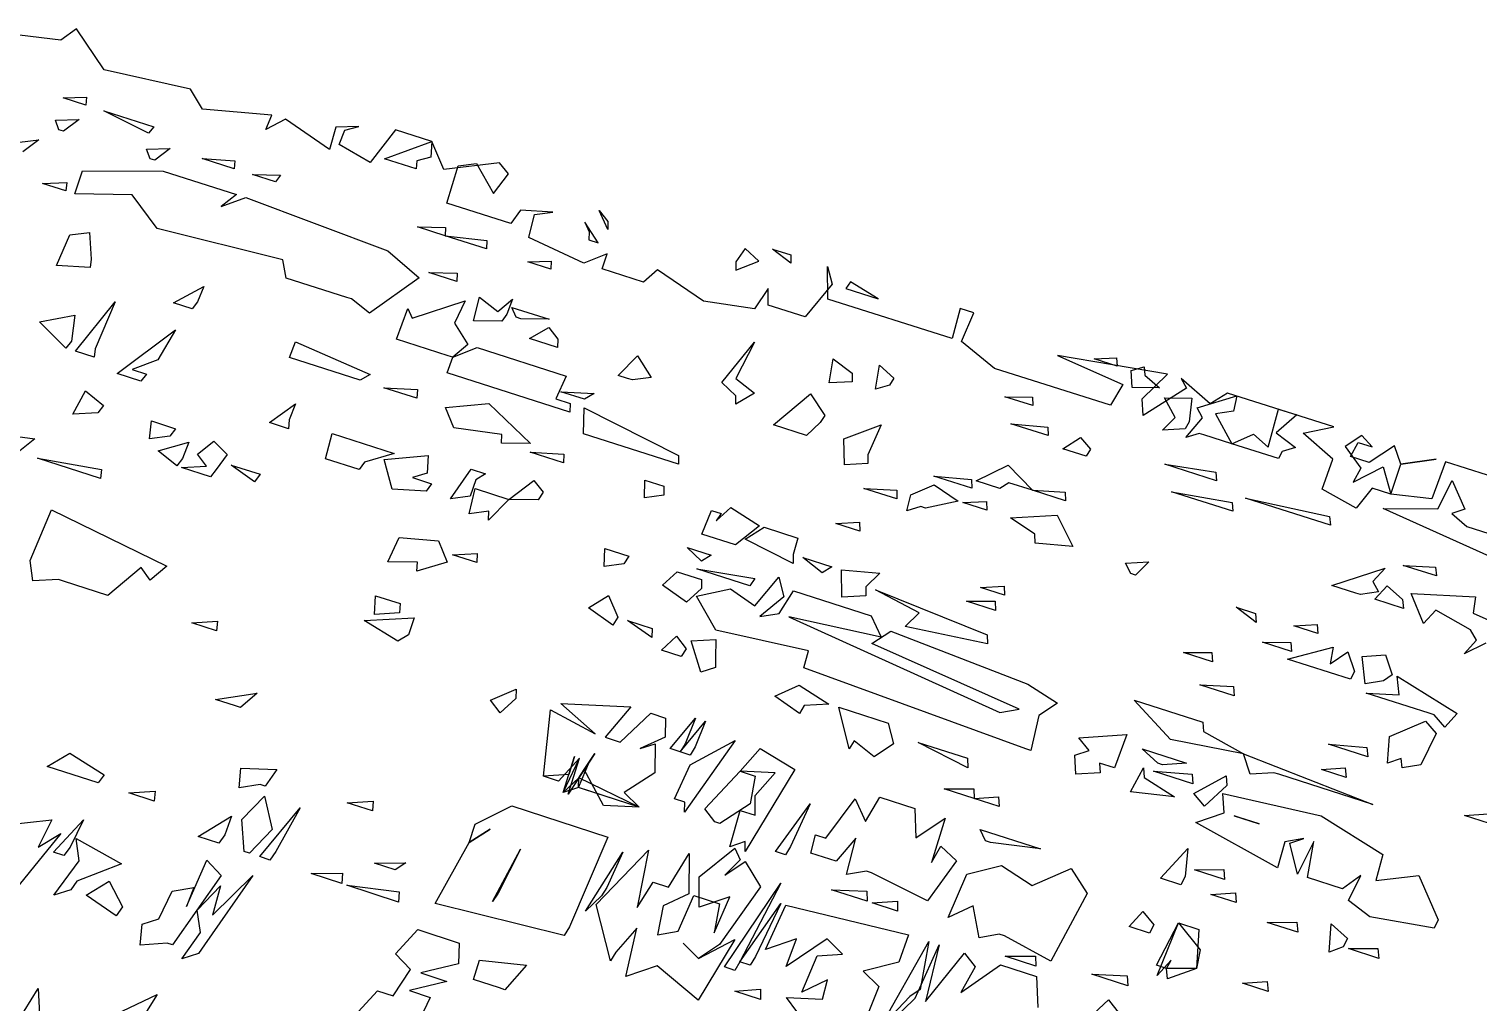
# Model space of a CAD drawing. Extents: x -685 to 123, y -1272 to 108.
# Drawn here: x -86.7 to 3.5, y 40.7 to 101.3 of the extents above; entities that cross this region are included whole.
import ezdxf

# ---------------------------------------------------------------- set-up
doc = ezdxf.new("R2010")
doc.units = 0

msp = doc.modelspace()

# ---------------------------------------------------------------- linework, layer by layer
for p, q in [((-83.7643, 101.2525), (-84.7231, 100.5548)), ((-82.0443, 98.6998), (-83.7643, 101.2525)), ((-84.7231, 100.5548), (-87.3007, 100.8682)), ((-76.6589, 97.4994), (-82.0443, 98.6998)), ((-75.9148, 96.2521), (-76.6589, 97.4994)), ((-84.5956, 96.9648), (-83.1241, 97.0097)), ((-83.1841, 96.517), (-84.5956, 96.9648)), ((-83.1241, 97.0097), (-83.1841, 96.517)), ((-85.0664, 95.5705), (-83.588, 95.6172)), ((-83.588, 95.6172), (-84.562, 94.8926)), ((-79.2818, 94.7652), (-82.0543, 96.1586)), ((-82.0543, 96.1586), (-78.9443, 95.1719)), ((-71.5997, 95.8978), (-75.9148, 96.2521)), ((-71.968, 95.0018), (-71.5997, 95.8978)), ((-70.7553, 95.6305), (-71.968, 95.0018)), ((-68.0139, 93.7491), (-70.7553, 95.6305)), ((-84.8459, 94.9828), (-85.0664, 95.5705)), ((-84.562, 94.8926), (-84.8459, 94.9828)), ((-78.9443, 95.1719), (-79.2818, 94.7652)), ((-67.6194, 95.1424), (-68.0139, 93.7491)), ((-66.1764, 95.1891), (-67.6194, 95.1424)), ((-67.4115, 94.0659), (-67.0563, 94.9642)), ((-67.0563, 94.9642), (-66.1764, 95.1891)), ((-63.8933, 94.969), (-65.4682, 92.9427)), ((-61.6429, 94.2574), (-63.8933, 94.969)), ((-88.5225, 94.0666), (-86.1105, 94.3449)), ((-86.1105, 94.3449), (-87.0968, 93.6129)), ((-79.3912, 93.7679), (-77.9174, 93.8167)), ((-77.9174, 93.8167), (-78.8771, 93.0862)), ((-65.4682, 92.9427), (-67.4115, 94.0659)), ((-64.5861, 93.1712), (-61.6429, 94.2574)), ((-61.6429, 94.2574), (-61.6998, 93.2692)), ((-60.8802, 92.5044), (-61.6429, 94.2574)), ((-79.1617, 93.1766), (-79.3912, 93.7679)), ((-78.8771, 93.0862), (-79.1617, 93.1766)), ((-73.939, 92.5536), (-75.9291, 93.1854)), ((-75.9291, 93.1854), (-73.8922, 93.0546)), ((-73.8922, 93.0546), (-73.939, 92.5536)), ((-62.6061, 92.5441), (-64.5861, 93.1712)), ((-62.5762, 93.0414), (-62.6061, 92.5441)), ((-61.6998, 93.2692), (-62.5762, 93.0414)), ((-57.417, 92.9211), (-60.8802, 92.5044)), ((-56.8744, 92.2466), (-57.417, 92.9211)), ((-83.8568, 91.0004), (-83.3855, 92.4319)), ((-83.3855, 92.4319), (-78.3612, 92.4023)), ((-78.3612, 92.4023), (-73.7945, 90.9507)), ((-71.3777, 91.7403), (-72.801, 92.1922)), ((-72.801, 92.1922), (-71.0503, 92.1526)), ((-71.0503, 92.1526), (-71.3777, 91.7403)), ((-60.7059, 90.4127), (-60.0055, 92.7331)), ((-60.0055, 92.7331), (-58.8509, 92.8718)), ((-58.8509, 92.8718), (-57.7901, 91.019)), ((-57.7901, 91.019), (-56.8744, 92.2466)), ((-85.8646, 91.6401), (-84.3678, 91.6919)), ((-84.4307, 91.1832), (-85.8646, 91.6401)), ((-84.3678, 91.6919), (-84.4307, 91.1832)), ((-80.2968, 90.923), (-83.8568, 91.0004)), ((-78.74, 88.8393), (-80.2968, 90.923)), ((-73.7945, 90.9507), (-74.748, 90.2083)), ((-74.748, 90.2083), (-73.223, 90.769)), ((-73.223, 90.769), (-64.3782, 87.4344)), ((-56.7195, 89.1489), (-60.7059, 90.4127)), ((-56.1083, 89.9775), (-56.7195, 89.1489)), ((-54.1001, 89.8505), (-56.1083, 89.9775)), ((-55.599, 88.2802), (-55.2554, 89.7073)), ((-55.2554, 89.7073), (-54.1001, 89.8505)), ((-50.6883, 88.77), (-51.2306, 89.9563)), ((-51.2306, 89.9563), (-50.6758, 89.2741)), ((-85.0054, 86.5365), (-84.1699, 88.4327)), ((-84.1699, 88.4327), (-82.952, 88.5808)), ((-82.952, 88.5808), (-82.8463, 86.9315)), ((-70.905, 86.874), (-78.74, 88.8393)), ((-60.8157, 88.3868), (-62.5319, 88.9317)), ((-62.5319, 88.9317), (-60.7881, 88.8955)), ((-60.7881, 88.8955), (-60.8157, 88.3868)), ((-51.2842, 87.9382), (-52.1105, 89.2204)), ((-52.1105, 89.2204), (-51.8404, 88.6254)), ((-51.8404, 88.6254), (-51.8547, 88.119)), ((-50.6758, 89.2741), (-50.6883, 88.77)), ((-58.2388, 87.5686), (-60.8157, 88.3868)), ((-60.8157, 88.3868), (-58.215, 88.0789)), ((-58.215, 88.0789), (-58.2388, 87.5686)), ((-52.1842, 86.6817), (-55.599, 88.2802)), ((-51.8547, 88.119), (-51.2842, 87.9382)), ((-42.1354, 87.5842), (-42.7058, 86.7511)), ((-41.2808, 86.8077), (-42.1354, 87.5842)), ((-39.2895, 86.684), (-40.4308, 87.5498)), ((-40.4308, 87.5498), (-39.2936, 87.1902)), ((-82.8463, 86.9315), (-82.9077, 86.4093)), ((-70.7017, 85.7438), (-70.905, 86.874)), ((-64.3782, 87.4344), (-62.4259, 85.7619)), ((-55.6588, 86.7495), (-54.2062, 86.8065)), ((-54.2241, 86.294), (-55.6588, 86.7495)), ((-54.2062, 86.8065), (-54.2241, 86.294)), ((-50.7261, 87.2488), (-52.1842, 86.6817)), ((-51.0382, 86.3181), (-50.7261, 87.2488)), ((-42.7067, 86.2424), (-41.2808, 86.8077)), ((-42.7058, 86.7511), (-42.7067, 86.2424)), ((-39.2936, 87.1902), (-39.2895, 86.684)), ((-82.9077, 86.4093), (-85.0054, 86.5365)), ((-66.9339, 84.5425), (-70.7017, 85.7438)), ((-62.4259, 85.7619), (-65.5181, 83.5552)), ((-60.0898, 85.5454), (-61.8194, 86.0956)), ((-61.8194, 86.0956), (-60.0631, 86.0622)), ((-60.0631, 86.0622), (-60.0898, 85.5454)), ((-48.4573, 85.4993), (-51.0382, 86.3181)), ((-47.5802, 86.2514), (-48.4573, 85.4993)), ((-44.7239, 84.3148), (-47.5802, 86.2514)), ((-36.9875, 84.4313), (-37.0176, 86.4705)), ((-37.0176, 86.4705), (-36.7171, 85.3635)), ((-77.7247, 84.2088), (-75.8207, 85.2281)), ((-75.8207, 85.2281), (-76.214, 84.2701)), ((-40.7046, 85.0977), (-41.5607, 83.8279)), ((-40.7004, 84.0704), (-40.7046, 85.0977)), ((-36.7171, 85.3635), (-38.4023, 83.3418)), ((-35.5843, 85.5119), (-35.8603, 85.0924)), ((-35.8603, 85.0924), (-33.8599, 84.4594)), ((-33.8599, 84.4594), (-35.5843, 85.5119)), ((-83.827, 81.1942), (-81.341, 84.2727)), ((-81.341, 84.2727), (-82.5849, 81.3544)), ((-76.5575, 83.8356), (-77.7247, 84.2088)), ((-76.214, 84.2701), (-76.5575, 83.8356)), ((-66.6438, 84.45), (-66.9339, 84.5425)), ((-65.5181, 83.5552), (-66.6438, 84.45)), ((-62.8689, 83.2464), (-59.5649, 84.3229)), ((-59.5649, 84.3229), (-60.2245, 82.9381)), ((-59.0367, 83.0928), (-58.672, 84.5673)), ((-58.672, 84.5673), (-57.5386, 83.6779)), ((-57.5386, 83.6779), (-56.6263, 84.4437)), ((-56.6263, 84.4437), (-56.9594, 83.4935)), ((-56.38, 83.309), (-56.648, 83.9232)), ((-56.648, 83.9232), (-54.3325, 83.1864)), ((-41.5607, 83.8279), (-44.7239, 84.3148)), ((-38.4023, 83.3418), (-40.7004, 84.0704)), ((-29.2429, 81.9787), (-36.9875, 84.4313)), ((-86.0509, 83.0225), (-83.8663, 83.4307)), ((-84.4168, 81.3835), (-86.0509, 83.0225)), ((-83.8663, 83.4307), (-84.0577, 81.8268)), ((-63.8384, 81.9426), (-63.128, 83.8635)), ((-63.128, 83.8635), (-62.8689, 83.2464)), ((-57.2717, 83.0625), (-59.0367, 83.0928)), ((-56.9594, 83.4935), (-57.2717, 83.0625)), ((-56.0902, 83.2168), (-56.38, 83.309)), ((-54.3325, 83.1864), (-56.0902, 83.2168)), ((-28.7469, 83.8552), (-29.2429, 81.9787)), ((-27.8895, 83.5841), (-28.7469, 83.8552)), ((-28.6681, 81.7967), (-27.8895, 83.5841)), ((-81.2308, 79.8006), (-77.5938, 82.5246)), ((-77.5938, 82.5246), (-78.695, 80.6642)), ((-60.2245, 82.9381), (-59.4046, 81.6052)), ((-55.5507, 81.9822), (-54.3508, 82.663)), ((-54.3508, 82.663), (-53.7881, 81.9531)), ((-84.0577, 81.8268), (-84.4168, 81.3835)), ((-82.6469, 80.8156), (-83.827, 81.1942)), ((-82.5849, 81.3544), (-82.6469, 80.8156)), ((-70.5053, 80.8056), (-70.1266, 81.7796)), ((-70.1266, 81.7796), (-65.473, 79.7444)), ((-60.626, 80.9172), (-63.8384, 81.9426)), ((-59.4046, 81.6052), (-60.3338, 80.8239)), ((-60.3338, 80.8239), (-58.8214, 81.4192)), ((-58.8214, 81.4192), (-53.2737, 79.6497)), ((-53.8056, 81.4263), (-55.5507, 81.9822)), ((-53.7881, 81.9531), (-53.8056, 81.4263)), ((-43.5935, 79.2385), (-41.5574, 81.7509)), ((-41.5574, 81.7509), (-42.718, 79.4903)), ((-26.6095, 80.1185), (-28.6681, 81.7967)), ((-78.695, 80.6642), (-80.2848, 80.0576)), ((-66.0969, 79.3951), (-70.5053, 80.8056)), ((-60.682, 79.8508), (-60.3338, 80.8239)), ((-60.3338, 80.8239), (-60.626, 80.9172)), ((-50.0316, 79.6894), (-48.8334, 80.9066)), ((-48.8334, 80.9066), (-47.9785, 79.5698)), ((-36.9109, 79.2267), (-36.6448, 80.7124)), ((-36.6448, 80.7124), (-35.4772, 79.8197)), ((-34.015, 78.8315), (-33.7618, 80.3178)), ((-33.7618, 80.3178), (-32.88, 79.5171)), ((-15.8509, 79.7773), (-22.6812, 80.922)), ((-22.6812, 80.922), (-18.6198, 79.1264)), ((-20.413, 80.7128), (-19.0103, 80.7764)), ((-18.9763, 80.2583), (-20.413, 80.7128)), ((-19.0103, 80.7764), (-18.9763, 80.2583)), ((-79.7515, 79.3257), (-81.2308, 79.8006)), ((-80.2848, 80.0576), (-79.3983, 79.7732)), ((-79.3983, 79.7732), (-79.7515, 79.3257)), ((-65.473, 79.7444), (-66.0969, 79.3951)), ((-53.0472, 77.4118), (-60.682, 79.8508)), ((-53.2737, 79.6497), (-53.9117, 78.2317)), ((-49.4477, 79.5033), (-50.0316, 79.6894)), ((-49.1557, 79.4102), (-49.4477, 79.5033)), ((-47.9785, 79.5698), (-49.1557, 79.4102)), ((-42.718, 79.4903), (-41.5523, 78.5887)), ((-35.4772, 79.8197), (-35.4673, 79.293)), ((-32.88, 79.5171), (-33.1565, 79.0826)), ((-19.384, 77.8287), (-26.6095, 80.1185)), ((-18.1138, 79.9855), (-17.2876, 80.2316)), ((-18.043, 78.9439), (-18.1138, 79.9855)), ((-17.4298, 78.2378), (-15.8509, 79.7773)), ((-17.2876, 80.2316), (-17.251, 79.7126)), ((-17.251, 79.7126), (-16.35, 78.9185)), ((-13.1775, 77.9146), (-14.9885, 79.5046)), ((-14.9885, 79.5046), (-14.6606, 78.8931)), ((-83.9806, 77.285), (-83.1935, 78.7391)), ((-83.1935, 78.7391), (-82.0673, 77.8096)), ((-62.5638, 78.2646), (-64.6255, 78.9243)), ((-64.6255, 78.9243), (-62.5327, 78.804)), ((-62.5327, 78.804), (-62.5638, 78.2646)), ((-52.1342, 78.2065), (-53.6007, 78.6746)), ((-53.6007, 78.6746), (-51.5331, 78.5554)), ((-51.5331, 78.5554), (-52.1342, 78.2065)), ((-42.7198, 78.4282), (-43.5935, 79.2385)), ((-41.5523, 78.5887), (-42.7207, 77.8947)), ((-40.3772, 76.6124), (-38.0609, 78.5379)), ((-38.0609, 78.5379), (-37.172, 77.1942)), ((-35.4673, 79.293), (-36.9109, 79.2267)), ((-33.1565, 79.0826), (-34.015, 78.8315)), ((-18.6198, 79.1264), (-19.384, 77.8287)), ((-16.35, 78.9185), (-18.043, 78.9439)), ((-14.6606, 78.8931), (-17.3566, 77.1861)), ((-12.1112, 78.5948), (-13.1775, 77.9146)), ((-5.4792, 76.4977), (-12.1112, 78.5948)), ((-82.0673, 77.8096), (-82.4269, 77.356)), ((-71.7458, 76.756), (-70.1308, 77.9185)), ((-70.1308, 77.9185), (-70.5136, 76.9224)), ((-60.795, 77.6987), (-58.0906, 77.9315)), ((-60.2604, 76.4233), (-60.795, 77.6987)), ((-58.0906, 77.9315), (-55.5006, 75.4527)), ((-53.9117, 78.2317), (-53.0307, 77.9504)), ((-53.0307, 77.9504), (-53.0472, 77.4118)), ((-52.1951, 76.0466), (-52.1493, 77.669)), ((-52.1493, 77.669), (-46.2772, 74.7027)), ((-42.7207, 77.8947), (-42.7198, 78.4282)), ((-24.2205, 77.8098), (-25.9607, 78.3618)), ((-25.9607, 78.3618), (-24.2471, 78.3369)), ((-24.2471, 78.3369), (-24.2205, 77.8098)), ((-17.3566, 77.1861), (-17.4298, 78.2378)), ((-15.367, 77.0708), (-16.0233, 78.3045)), ((-16.0233, 78.3045), (-14.3317, 78.2798)), ((-14.3317, 78.2798), (-14.498, 76.7955)), ((-14.0017, 77.6645), (-11.5353, 78.4127)), ((-13.6708, 77.0474), (-14.0017, 77.6645)), ((-11.5353, 78.4127), (-11.7339, 77.4577)), ((-9.5673, 75.2335), (-8.9419, 77.5926)), ((-8.9419, 77.5926), (-7.7883, 77.2278)), ((-82.4269, 77.356), (-83.9806, 77.285)), ((-79.2049, 75.7483), (-79.0904, 76.8525)), ((-79.0904, 76.8525), (-77.6004, 76.3735)), ((-70.5572, 76.3744), (-71.7458, 76.756)), ((-70.5136, 76.9224), (-70.5572, 76.3744)), ((-37.4572, 76.7522), (-38.3238, 75.9579)), ((-37.172, 77.1942), (-37.4572, 76.7522)), ((-23.2659, 75.9411), (-25.5971, 76.6815)), ((-25.5971, 76.6815), (-23.294, 76.4735)), ((-16.1588, 76.2899), (-15.367, 77.0708)), ((-14.498, 76.7955), (-14.7472, 76.3592)), ((-14.7066, 75.8295), (-13.6708, 77.0474)), ((-11.7339, 77.4577), (-12.8457, 77.2986)), ((-12.8457, 77.2986), (-11.8442, 75.4392)), ((-7.7883, 77.2278), (-9.0844, 76.1079)), ((-89.4086, 76.1543), (-86.3402, 75.7444)), ((-77.9538, 75.9173), (-79.2049, 75.7483)), ((-77.6004, 76.3735), (-77.9538, 75.9173)), ((-68.2586, 74.5068), (-67.841, 76.0649)), ((-67.841, 76.0649), (-63.9749, 74.8244)), ((-57.2763, 76.0211), (-60.2604, 76.4233)), ((-57.2995, 75.4751), (-57.2763, 76.0211)), ((-46.2835, 74.1566), (-52.1951, 76.0466)), ((-38.3238, 75.9579), (-40.3772, 76.6124)), ((-35.9839, 75.7484), (-33.674, 76.6123)), ((-33.674, 76.6123), (-34.5052, 74.7409)), ((-23.294, 76.4735), (-23.2659, 75.9411)), ((-22.3615, 75.1287), (-21.2552, 75.8261)), ((-21.2552, 75.8261), (-20.6403, 75.1071)), ((-14.7472, 76.3592), (-16.1588, 76.2899)), ((-13.8767, 76.0833), (-14.7066, 75.8295)), ((-13.5864, 75.9913), (-13.8767, 76.0833)), ((-11.8442, 75.4392), (-13.5864, 75.9913)), ((-11.8442, 75.4392), (-10.4851, 76.0385)), ((-10.4851, 76.0385), (-9.5673, 75.2335)), ((-9.0844, 76.1079), (-7.8752, 75.212)), ((-7.3976, 76.0855), (-5.4792, 76.4977)), ((-5.5526, 74.4765), (-7.3976, 76.0855)), ((-3.7458, 75.9496), (-4.7916, 75.2609)), ((-3.1103, 75.2394), (-3.7458, 75.9496)), ((-86.3402, 75.7444), (-87.3799, 74.919)), ((-78.6638, 75.0009), (-76.7594, 75.5331)), ((-77.521, 74.0578), (-78.6638, 75.0009)), ((-76.7594, 75.5331), (-77.1666, 74.5189)), ((-76.2148, 74.7861), (-75.2143, 75.6063)), ((-75.2143, 75.6063), (-74.3687, 74.7641)), ((-55.5006, 75.4527), (-57.2995, 75.4751)), ((-53.4443, 74.2406), (-55.521, 74.9056)), ((-55.521, 74.9056), (-53.427, 74.789)), ((-35.9561, 74.126), (-35.9839, 75.7484)), ((-20.9005, 74.6644), (-22.3615, 75.1287)), ((-20.6403, 75.1071), (-20.9005, 74.6644)), ((-8.9373, 74.518), (-11.8442, 75.4392)), ((-8.696, 74.9575), (-8.9373, 74.518)), ((-7.8752, 75.212), (-8.696, 74.9575)), ((-4.7916, 75.2609), (-3.8091, 73.9244)), ((-4.4463, 74.6396), (-3.9786, 75.5141)), ((-3.9786, 75.5141), (-3.1103, 75.2394)), ((-1.7218, 75.3095), (-3.2852, 74.2721)), ((-1.3122, 74.1598), (-1.7218, 75.3095)), ((-82.2654, 73.2691), (-86.1776, 74.5311)), ((-86.1776, 74.5311), (-82.2028, 73.8308)), ((-77.1666, 74.5189), (-77.521, 74.0578)), ((-77.221, 73.9611), (-75.6682, 74.0366)), ((-75.6682, 74.0366), (-76.2148, 74.7861)), ((-74.3687, 74.7641), (-75.0686, 73.8435)), ((-72.6685, 73.0709), (-74.1192, 74.1118)), ((-74.1192, 74.1118), (-72.3214, 73.5333)), ((-66.1684, 73.8353), (-68.2586, 74.5068)), ((-65.833, 74.2936), (-66.1684, 73.8353)), ((-63.9749, 74.8244), (-65.833, 74.2936)), ((-64.6047, 74.4637), (-61.8598, 74.7071)), ((-64.1101, 72.606), (-64.6047, 74.4637)), ((-61.8598, 74.7071), (-61.9207, 73.6022)), ((-53.427, 74.789), (-53.4443, 74.2406)), ((-46.2772, 74.7027), (-46.2835, 74.1566)), ((-34.4937, 74.1992), (-35.9561, 74.126)), ((-34.5052, 74.7409), (-34.4937, 74.1992)), ((-27.7545, 73.1265), (-25.7664, 74.0958)), ((-25.7664, 74.0958), (-24.2451, 72.5445)), ((-12.7884, 73.1379), (-16.0038, 74.1588)), ((-16.0038, 74.1588), (-12.8321, 73.675)), ((-6.2112, 72.6169), (-5.5526, 74.4765)), ((-3.2852, 74.2721), (-4.4463, 74.6396)), ((-4.2783, 73.0415), (-2.414, 73.9963)), ((-2.414, 73.9963), (-1.9451, 72.3021)), ((-1.9451, 72.3021), (-1.3122, 74.1598)), ((-1.3122, 74.1598), (0.8832, 74.4858)), ((0.8832, 74.4858), (-1.3122, 74.1598)), ((1.4626, 74.3026), (0.6191, 72.0065)), ((4.0714, 73.4777), (1.4626, 74.3026)), ((-82.2028, 73.8308), (-82.2654, 73.2691)), ((-75.4202, 73.3812), (-77.221, 73.9611)), ((-75.0686, 73.8435), (-75.4202, 73.3812)), ((-72.3214, 73.5333), (-72.6685, 73.0709)), ((-61.9207, 73.6022), (-62.8476, 73.335)), ((-62.8476, 73.335), (-61.6523, 72.9511)), ((-60.4847, 72.0094), (-59.1808, 73.8479)), ((-58.9087, 73.1988), (-59.2598, 72.1828)), ((-59.1808, 73.8479), (-58.287, 73.5612)), ((-58.287, 73.5612), (-58.9087, 73.1988)), ((-56.8418, 71.9719), (-55.2849, 73.1588)), ((-55.2849, 73.1588), (-54.7082, 72.4134)), ((-48.4022, 72.0698), (-48.383, 73.1744)), ((-48.383, 73.1744), (-47.1945, 72.794)), ((-28.0277, 72.6764), (-30.3854, 73.4278)), ((-30.3854, 73.4278), (-28.0489, 73.2203)), ((-28.0489, 73.2203), (-28.0277, 72.6764)), ((-26.2817, 72.6573), (-27.7545, 73.1265)), ((-12.8321, 73.675), (-12.7884, 73.1379)), ((-3.8091, 73.9244), (-4.2783, 73.0415)), ((0.9748, 71.3767), (1.882, 73.149)), ((1.882, 73.149), (2.662, 71.3593)), ((-61.9819, 72.4904), (-64.1101, 72.606)), ((-61.6523, 72.9511), (-61.9819, 72.4904)), ((-59.2598, 72.1828), (-60.4847, 72.0094)), ((-59.3129, 71.0642), (-58.9346, 72.6436)), ((-58.9346, 72.6436), (-56.8418, 71.9719)), ((-54.7082, 72.4134), (-55.0265, 71.9532)), ((-47.2022, 72.2418), (-48.4022, 72.0698)), ((-47.1945, 72.794), (-47.2022, 72.2418)), ((-32.6835, 71.9976), (-34.7547, 72.6587)), ((-34.7547, 72.6587), (-32.6978, 72.5453)), ((-32.6978, 72.5453), (-32.6835, 71.9976)), ((-32.0761, 71.2588), (-31.8109, 72.2623)), ((-31.8109, 72.2623), (-30.3676, 72.8836)), ((-30.3676, 72.8836), (-28.8721, 71.8665)), ((-25.7171, 73.0133), (-26.2817, 72.6573)), ((-24.2451, 72.5445), (-25.7171, 73.0133)), ((-22.1827, 71.8877), (-24.2451, 72.5445)), ((-24.2451, 72.5445), (-22.2127, 72.4319)), ((-22.2127, 72.4319), (-22.1827, 71.8877)), ((-11.7746, 71.2367), (-15.5929, 72.4504)), ((-15.5929, 72.4504), (-11.8201, 71.7792)), ((-4.1089, 71.429), (-6.2112, 72.6169)), ((-3.1121, 72.6719), (-4.1089, 71.429)), ((-1.9451, 72.3021), (-3.1121, 72.6719)), ((0.6191, 72.0065), (-1.9451, 72.3021)), ((-86.6416, 68.1635), (-85.3119, 71.3168)), ((-85.3119, 71.3168), (-78.1369, 67.8083)), ((-56.8418, 71.9719), (-58.1119, 70.6782)), ((-55.0265, 71.9532), (-56.8418, 71.9719)), ((-44.832, 69.8076), (-44.2235, 71.2879)), ((-44.2235, 71.2879), (-43.6273, 71.097)), ((-43.9282, 70.6366), (-43.0295, 71.4608)), ((-43.0295, 71.4608), (-41.2407, 70.3328)), ((-31.2029, 71.5249), (-32.0761, 71.2588)), ((-30.9066, 71.4304), (-31.2029, 71.5249)), ((-28.8721, 71.8665), (-30.9066, 71.4304)), ((-28.5764, 71.7722), (-27.1202, 71.8482)), ((-27.0975, 71.3005), (-28.5764, 71.7722)), ((-27.1202, 71.8482), (-27.0975, 71.3005)), ((-11.8201, 71.7792), (-11.7746, 71.2367)), ((-5.7021, 70.3624), (-10.986, 72.0407)), ((-10.986, 72.0407), (-5.7566, 70.9053)), ((13.1885, 64.3622), (-2.4106, 71.4115)), ((-2.4106, 71.4115), (0.9748, 71.3767)), ((2.662, 71.3593), (1.8516, 71.0988)), ((-58.0872, 71.2392), (-59.3129, 71.0642)), ((-58.1119, 70.6782), (-58.0872, 71.2392)), ((-43.6273, 71.097), (-43.9282, 70.6366)), ((-36.4857, 70.4732), (-35.0072, 70.5514)), ((-34.9964, 69.9968), (-36.4857, 70.4732)), ((-35.0072, 70.5514), (-34.9964, 69.9968)), ((-25.6176, 70.8284), (-22.7136, 70.9827)), ((-24.1093, 69.8048), (-25.6176, 70.8284)), ((-22.7136, 70.9827), (-21.7341, 69.0469)), ((-5.7566, 70.9053), (-5.7021, 70.3624)), ((1.8516, 71.0988), (2.7955, 70.2808)), ((-64.3857, 68.0857), (-63.6778, 69.5996)), ((-63.6778, 69.5996), (-61.2314, 69.3892)), ((-42.7354, 69.1354), (-44.832, 69.8076)), ((-41.2407, 70.3328), (-42.7354, 69.1354)), ((-42.136, 69.5037), (-40.9422, 70.2372)), ((-39.1366, 67.9816), (-42.136, 69.5037)), ((-40.9422, 70.2372), (-38.8515, 69.5677)), ((-38.8515, 69.5677), (-39.1412, 68.5439)), ((-24.0819, 69.2518), (-24.1093, 69.8048)), ((2.7955, 70.2808), (7.4863, 68.7937)), ((-61.2314, 69.3892), (-60.6856, 68.0567)), ((-60.3543, 68.5293), (-58.8159, 68.6116)), ((-58.8159, 68.6116), (-58.842, 68.0422)), ((-50.9058, 67.7907), (-50.8785, 68.9234)), ((-50.8785, 68.9234), (-49.3737, 68.4399)), ((-44.8446, 68.1209), (-45.7411, 68.9738)), ((-45.7411, 68.9738), (-44.2397, 68.4921)), ((-21.7341, 69.0469), (-24.0819, 69.2518)), ((-86.4766, 66.9002), (-86.6416, 68.1635)), ((-79.7216, 67.7239), (-81.8046, 65.9913)), ((-79.1694, 66.9459), (-79.7216, 67.7239)), ((-78.1369, 67.8083), (-79.1694, 66.9459)), ((-62.5335, 68.0712), (-64.3857, 68.0857)), ((-62.5655, 67.4988), (-62.5335, 68.0712)), ((-60.6856, 68.0567), (-62.5655, 67.4988)), ((-58.842, 68.0422), (-60.3543, 68.5293)), ((-49.6865, 67.9704), (-50.9058, 67.7907)), ((-49.3737, 68.4399), (-49.6865, 67.9704)), ((-41.8345, 66.5872), (-45.15, 67.6519)), ((-45.15, 67.6519), (-41.5337, 67.0581)), ((-44.2397, 68.4921), (-44.8446, 68.1209)), ((-39.1412, 68.5439), (-39.1366, 67.9816)), ((-37.3349, 67.404), (-38.5417, 68.3518)), ((-38.5417, 68.3518), (-36.7423, 67.7751)), ((-36.7423, 67.7751), (-37.3349, 67.404)), ((-18.464, 68.0034), (-17.0142, 68.0842)), ((-18.13, 67.3519), (-18.464, 68.0034)), ((-17.0142, 68.0842), (-17.832, 67.2568)), ((-5.6131, 66.6107), (-2.2876, 67.6904)), ((-2.2876, 67.6904), (-3.0568, 66.869)), ((0.9024, 67.2072), (-1.1663, 67.8647)), ((-1.1663, 67.8647), (0.8377, 67.7572)), ((0.8377, 67.7572), (0.9024, 67.2072)), ((-84.8733, 66.9863), (-86.4766, 66.9002)), ((-84.5666, 66.8868), (-84.8733, 66.9863)), ((-81.8046, 65.9913), (-84.5666, 66.8868)), ((-47.2812, 66.6254), (-46.361, 67.4721)), ((-46.361, 67.4721), (-44.853, 66.9877)), ((-44.853, 66.9877), (-44.8573, 66.4184)), ((-41.5337, 67.0581), (-41.8345, 66.5872)), ((-41.531, 65.3494), (-40.0304, 67.1415)), ((-40.0304, 67.1415), (-39.722, 65.9088)), ((-36.1144, 65.885), (-36.1422, 67.5828)), ((-36.1422, 67.5828), (-33.7529, 67.3769)), ((-33.7529, 67.3769), (-34.6296, 66.5366)), ((-17.832, 67.2568), (-18.13, 67.3519)), ((-3.0568, 66.869), (-2.7008, 66.2203)), ((-65.209, 64.8183), (-65.1363, 65.9799)), ((-65.1363, 65.9799), (-63.6105, 65.4871)), ((-51.8868, 65.2219), (-50.6437, 65.9808)), ((-50.6437, 65.9808), (-50.0619, 64.634)), ((-45.7749, 65.567), (-47.2812, 66.6254)), ((-44.8573, 66.4184), (-45.7749, 65.567)), ((-45.1642, 65.9447), (-43.0421, 66.4059)), ((-43.9621, 63.8299), (-45.1642, 65.9447)), ((-43.0421, 66.4059), (-41.531, 65.3494)), ((-39.722, 65.9088), (-41.227, 64.6788)), ((-40.0174, 64.8629), (-39.1227, 66.2842)), ((-39.1227, 66.2842), (-34.2925, 64.7337)), ((-34.618, 65.9698), (-36.1144, 65.885)), ((-34.6296, 66.5366), (-34.618, 65.9698)), ((-31.3019, 64.9062), (-34.028, 66.3438)), ((-34.028, 66.3438), (-27.074, 63.5501)), ((-27.4896, 66.4866), (-26.0143, 66.57)), ((-25.9895, 66.0064), (-27.4896, 66.4866)), ((-26.0143, 66.57), (-25.9895, 66.0064)), ((-4.1276, 66.1376), (-5.6131, 66.6107)), ((-3.8304, 66.043), (-4.1276, 66.1376)), ((-2.7008, 66.2203), (-3.8304, 66.043)), ((-2.9385, 65.7589), (-2.1673, 66.5859)), ((-2.1673, 66.5859), (-1.2155, 65.7474)), ((0.1012, 64.2518), (-0.6839, 66.1139)), ((-0.6839, 66.1139), (3.3374, 65.9017)), ((3.3374, 65.9017), (3.1777, 64.885)), ((-63.6105, 65.4871), (-63.6444, 64.9063)), ((-50.3791, 64.1537), (-51.8868, 65.2219)), ((-26.5418, 65.0668), (-28.3468, 65.6451)), ((-28.3468, 65.6451), (-26.5657, 65.6335)), ((-26.5657, 65.6335), (-26.5418, 65.0668)), ((-10.3197, 64.3112), (-11.5642, 65.256)), ((-11.5642, 65.256), (-10.3683, 64.8743)), ((-1.1535, 65.1905), (-2.9385, 65.7589)), ((-1.2155, 65.7474), (-1.1535, 65.1905)), ((0.8655, 65.0849), (0.1012, 64.2518)), ((3.0169, 63.8623), (0.8655, 65.0849)), ((-76.5778, 64.2966), (-74.9857, 64.3859)), ((-75.0381, 63.7974), (-76.5778, 64.2966)), ((-74.9857, 64.3859), (-75.0381, 63.7974)), ((-65.8585, 64.433), (-62.727, 64.6098)), ((-63.7469, 63.1526), (-65.8585, 64.433)), ((-63.6444, 64.9063), (-65.209, 64.8183)), ((-62.727, 64.6098), (-63.0991, 63.5406)), ((-50.0619, 64.634), (-50.3791, 64.1537)), ((-47.94, 63.3675), (-49.4533, 64.4379)), ((-49.4533, 64.4379), (-47.9309, 63.9474)), ((-41.227, 64.6788), (-40.0174, 64.8629)), ((-33.6618, 63.3924), (-39.4116, 64.6682)), ((-39.4116, 64.6682), (-26.273, 58.7158)), ((-34.2925, 64.7337), (-33.6618, 63.3924)), ((-32.176, 64.0543), (-31.3019, 64.9062)), ((-27.0507, 62.9768), (-32.176, 64.0543)), ((-10.3683, 64.8743), (-10.3197, 64.3112)), ((-7.9745, 64.1102), (-6.5314, 64.1959)), ((-6.4771, 63.6322), (-7.9745, 64.1102)), ((-6.5314, 64.1959), (-6.4771, 63.6322)), ((3.1777, 64.885), (7.4188, 62.9987)), ((-63.0991, 63.5406), (-63.7469, 63.1526)), ((-47.9309, 63.9474), (-47.94, 63.3675)), ((-47.338, 62.5888), (-46.4075, 63.4566)), ((-46.4075, 63.4566), (-45.8036, 62.6789)), ((-45.4929, 63.1619), (-43.9649, 63.2512)), ((-44.8961, 61.2144), (-45.4929, 63.1619)), ((-43.9649, 63.2512), (-43.9707, 62.0882)), ((-38.1812, 62.5477), (-43.9621, 63.8299)), ((-34.2559, 63.0113), (-33.0693, 63.7725)), ((-33.0693, 63.7725), (-24.5455, 60.4638)), ((-27.074, 63.5501), (-27.0507, 62.9768)), ((2.6243, 62.3645), (3.3842, 63.2059)), ((3.3842, 63.2059), (3.0169, 63.8623)), ((-46.1152, 62.1945), (-47.338, 62.5888)), ((-45.8036, 62.6789), (-46.1152, 62.1945)), ((-38.4743, 61.4829), (-38.1812, 62.5477)), ((-25.0747, 58.9088), (-34.2559, 63.0113)), ((-13.0464, 61.8634), (-14.857, 62.443)), ((-14.857, 62.443), (-13.0911, 62.435)), ((-13.0911, 62.435), (-13.0464, 61.8634)), ((-8.1181, 62.5075), (-9.9217, 63.0839)), ((-9.9217, 63.0839), (-8.1702, 63.0753)), ((-8.367, 62.0342), (-5.5222, 62.7792)), ((-8.1702, 63.0753), (-8.1181, 62.5075)), ((-5.5222, 62.7792), (-5.7109, 61.7382)), ((-5.7109, 61.7382), (-4.6215, 62.4916)), ((-4.6215, 62.4916), (-4.2051, 61.2569)), ((-3.7204, 62.2038), (-2.2789, 62.292)), ((-2.2789, 62.292), (-1.8555, 61.058)), ((3.9816, 63.0156), (2.6243, 62.3645)), ((-43.9736, 61.5039), (-44.8961, 61.2144)), ((-43.9707, 62.0882), (-43.9736, 61.5039)), ((-24.6594, 56.4498), (-38.4743, 61.4829)), ((-4.4485, 60.7814), (-8.367, 62.0342)), ((-3.5433, 60.492), (-3.7204, 62.2038)), ((-24.5455, 60.4638), (-22.6873, 59.2933)), ((-4.2051, 61.2569), (-4.4485, 60.7814)), ((-2.3968, 60.679), (-3.5433, 60.492)), ((-1.8555, 61.058), (-2.3968, 60.679)), ((-1.4295, 59.8162), (-1.5544, 60.9618)), ((-1.5544, 60.9618), (2.1987, 58.6562)), ((-75.0984, 59.5231), (-72.5064, 59.9177)), ((-72.5064, 59.9177), (-73.5401, 59.0163)), ((-57.978, 59.4799), (-56.3844, 60.1702)), ((-56.4072, 59.5752), (-57.3833, 58.6811)), ((-56.3844, 60.1702), (-56.4072, 59.5752)), ((-40.2946, 59.7301), (-38.7691, 60.4116)), ((-38.7532, 58.6433), (-40.2946, 59.7301)), ((-38.7691, 60.4116), (-36.9221, 59.2302)), ((-11.6977, 59.7489), (-13.821, 60.4294)), ((-13.821, 60.4294), (-11.7448, 60.3267)), ((-11.7448, 60.3267), (-11.6977, 59.7489)), ((0.4494, 58.6599), (-3.4838, 59.9179)), ((-3.4838, 59.9179), (-1.4295, 59.8162)), ((-73.8518, 59.1177), (-75.0984, 59.5231)), ((-73.5401, 59.0163), (-73.8518, 59.1177)), ((-57.3833, 58.6811), (-57.978, 59.4799)), ((-54.6915, 54.7472), (-54.2416, 58.874)), ((-54.6915, 54.7472), (-54.2416, 58.874)), ((-54.6915, 54.7472), (-54.2416, 58.874)), ((-54.6915, 54.7472), (-54.2416, 58.874)), ((-54.6915, 54.7472), (-54.2416, 58.874)), ((-54.2416, 58.874), (-51.469, 57.3712)), ((-54.2416, 58.874), (-51.469, 57.3712)), ((-54.2416, 58.874), (-51.469, 57.3712)), ((-54.2416, 58.874), (-51.469, 57.3712)), ((-54.2416, 58.874), (-51.469, 57.3712)), ((-51.469, 57.3712), (-53.6041, 59.2703)), ((-53.6041, 59.2703), (-49.2494, 59.0616)), ((-51.469, 57.3712), (-53.6041, 59.2703)), ((-53.6041, 59.2703), (-49.2494, 59.0616)), ((-51.469, 57.3712), (-53.6041, 59.2703)), ((-53.6041, 59.2703), (-49.2494, 59.0616)), ((-51.469, 57.3712), (-53.6041, 59.2703)), ((-53.6041, 59.2703), (-49.2494, 59.0616)), ((-51.469, 57.3712), (-53.6041, 59.2703)), ((-53.6041, 59.2703), (-49.2494, 59.0616)), ((-49.2494, 59.0616), (-50.8481, 57.1701)), ((-49.2494, 59.0616), (-50.8481, 57.1701)), ((-49.2494, 59.0616), (-50.8481, 57.1701)), ((-49.2494, 59.0616), (-50.8481, 57.1701)), ((-49.2494, 59.0616), (-50.8481, 57.1701)), ((-49.9164, 56.8683), (-48.014, 58.6621)), ((-49.9164, 56.8683), (-48.014, 58.6621)), ((-49.9164, 56.8683), (-48.014, 58.6621)), ((-49.9164, 56.8683), (-48.014, 58.6621)), ((-49.9164, 56.8683), (-48.014, 58.6621)), ((-48.014, 58.6621), (-47.087, 58.3623)), ((-48.014, 58.6621), (-47.087, 58.3623)), ((-48.014, 58.6621), (-47.087, 58.3623)), ((-48.014, 58.6621), (-47.087, 58.3623)), ((-48.014, 58.6621), (-47.087, 58.3623)), ((-38.4512, 59.1355), (-38.7532, 58.6433)), ((-36.9221, 59.2302), (-38.4512, 59.1355)), ((-35.6526, 56.457), (-36.3079, 59.0321)), ((-36.3079, 59.0321), (-33.234, 58.041)), ((-26.273, 58.7158), (-25.0747, 58.9088)), ((-22.6873, 59.2933), (-23.8509, 58.5152)), ((-15.6555, 57.0334), (-17.9116, 59.4756)), ((-17.9116, 59.4756), (-13.6446, 58.1059)), ((0.7522, 58.563), (0.4494, 58.6599)), ((2.1987, 58.6562), (1.4252, 57.7903)), ((-47.087, 58.3623), (-47.1029, 57.166)), ((-47.087, 58.3623), (-47.1029, 57.166)), ((-47.087, 58.3623), (-47.1029, 57.166)), ((-47.087, 58.3623), (-47.1029, 57.166)), ((-47.087, 58.3623), (-47.1029, 57.166)), ((-46.8003, 56.4644), (-45.227, 58.3589)), ((-46.179, 56.2632), (-44.6092, 58.1592)), ((-45.227, 58.3589), (-45.8624, 56.7645)), ((-44.6092, 58.1592), (-45.2418, 56.5636)), ((-33.234, 58.041), (-32.8973, 56.7535)), ((-23.8509, 58.5152), (-24.3515, 56.3506)), ((-13.6446, 58.1059), (-13.6002, 57.5205)), ((-2.0273, 57.2137), (0.2118, 58.1785)), ((0.2118, 58.1785), (0.8848, 57.4041)), ((1.4252, 57.7903), (0.7522, 58.563)), ((-50.8481, 57.1701), (-49.9164, 56.8683)), ((-50.8481, 57.1701), (-49.9164, 56.8683)), ((-50.8481, 57.1701), (-49.9164, 56.8683)), ((-50.8481, 57.1701), (-49.9164, 56.8683)), ((-50.8481, 57.1701), (-49.9164, 56.8683)), ((-47.1029, 57.166), (-48.6735, 56.4656)), ((-47.1029, 57.166), (-48.6735, 56.4656)), ((-47.1029, 57.166), (-48.6735, 56.4656)), ((-47.1029, 57.166), (-48.6735, 56.4656)), ((-47.1029, 57.166), (-48.6735, 56.4656)), ((-42.7559, 56.9616), (-45.9046, 52.5107)), ((-45.5631, 55.458), (-42.7559, 56.9616)), ((-35.3542, 56.9544), (-35.6526, 56.457)), ((-34.1061, 55.9575), (-35.3542, 56.9544)), ((-28.2631, 55.2579), (-31.3707, 56.8514)), ((-31.3707, 56.8514), (-28.285, 55.856)), ((-21.3687, 57.1377), (-18.3726, 57.3308)), ((-20.7213, 56.3484), (-21.3687, 57.1377)), ((-18.3726, 57.3308), (-19.1475, 55.2588)), ((-11.1059, 56.1463), (-15.6555, 57.0334)), ((-13.6002, 57.5205), (-11.1059, 56.1463)), ((-2.1457, 55.5548), (-2.0273, 57.2137)), ((0.8848, 57.4041), (-0.07, 55.4567)), ((-85.5743, 55.3558), (-84.171, 56.1806)), ((-84.171, 56.1806), (-82.0276, 54.8393)), ((-53.4575, 53.7279), (-52.7613, 55.9639)), ((-51.499, 56.1653), (-53.1439, 53.626)), ((-52.7613, 55.9639), (-53.1083, 54.8495)), ((-51.8259, 55.6605), (-51.499, 56.1653)), ((-48.6735, 56.4656), (-47.7318, 56.766)), ((-48.6735, 56.4656), (-47.7318, 56.766)), ((-48.6735, 56.4656), (-47.7318, 56.766)), ((-48.6735, 56.4656), (-47.7318, 56.766)), ((-48.6735, 56.4656), (-47.7318, 56.766)), ((-47.7318, 56.766), (-47.7589, 54.9526)), ((-47.7318, 56.766), (-47.7589, 54.9526)), ((-47.7318, 56.766), (-47.7589, 54.9526)), ((-47.7318, 56.766), (-47.7589, 54.9526)), ((-47.7318, 56.766), (-47.7589, 54.9526)), ((-46.179, 56.2632), (-46.8003, 56.4644)), ((-45.8624, 56.7645), (-46.179, 56.2632)), ((-45.5576, 56.062), (-46.179, 56.2632)), ((-45.2418, 56.5636), (-45.5576, 56.062)), ((-42.4477, 55.055), (-41.207, 56.4607)), ((-41.207, 56.4607), (-39.0317, 55.1563)), ((-32.8973, 56.7535), (-34.1061, 55.9575)), ((-24.3515, 56.3506), (-24.6594, 56.4498)), ((-21.6112, 56.0522), (-20.7213, 56.3484)), ((-21.5464, 54.8605), (-21.6112, 56.0522)), ((-16.4535, 55.5561), (-17.4148, 56.445)), ((-17.4148, 56.445), (-14.6506, 55.5559)), ((-10.7012, 54.8643), (-11.1059, 56.1463)), ((-11.1059, 56.1463), (-3.0642, 52.9868)), ((-3.3683, 55.9469), (-5.8115, 56.7305)), ((-5.8115, 56.7305), (-3.4285, 56.5334)), ((-3.4285, 56.5334), (-3.3683, 55.9469)), ((-82.4099, 54.3211), (-85.5743, 55.3558)), ((-73.6353, 54.0171), (-73.5325, 55.2535)), ((-73.5325, 55.2535), (-71.2799, 55.1512)), ((-71.2799, 55.1512), (-72.0065, 54.1218)), ((-52.4496, 55.8628), (-53.7524, 54.4421)), ((-52.4496, 55.8628), (-53.7524, 54.4421)), ((-52.4496, 55.8628), (-53.7524, 54.4421)), ((-52.4496, 55.8628), (-53.7524, 54.4421)), ((-53.4575, 53.7279), (-52.4496, 55.8628)), ((-53.1439, 53.626), (-52.4496, 55.8628)), ((-53.1439, 53.626), (-52.4496, 55.8628)), ((-53.1439, 53.626), (-52.4496, 55.8628)), ((-51.8259, 55.6605), (-53.1439, 53.626)), ((-52.1539, 55.1542), (-53.1439, 53.626)), ((-52.4996, 54.0352), (-51.8259, 55.6605)), ((-52.4829, 54.6464), (-52.1539, 55.1542)), ((-52.1539, 55.1542), (-51.8259, 55.6605)), ((-50.9469, 52.9121), (-52.1539, 55.1542)), ((-46.5249, 53.3275), (-45.5631, 55.458)), ((-44.6453, 52.7176), (-42.4477, 55.055)), ((-40.2712, 54.9547), (-42.4477, 55.055)), ((-42.4477, 55.055), (-41.5139, 54.7526)), ((-39.0317, 55.1563), (-42.1367, 50.0493)), ((-28.285, 55.856), (-28.2631, 55.2579)), ((-19.1475, 55.2588), (-20.0717, 55.5564)), ((-20.0717, 55.5564), (-20.0369, 54.9605)), ((-18.1473, 53.7649), (-17.337, 55.259)), ((-17.337, 55.259), (-17.2979, 54.6632)), ((-14.2558, 54.2671), (-16.7211, 55.0607)), ((-16.7211, 55.0607), (-14.2996, 54.863)), ((-16.1459, 55.4571), (-16.4535, 55.5561)), ((-14.6506, 55.5559), (-16.1459, 55.4571)), ((-6.2544, 55.1616), (-4.7794, 55.2602)), ((-4.721, 54.6692), (-6.2544, 55.1616)), ((-4.7794, 55.2602), (-4.721, 54.6692)), ((-1.2919, 55.8484), (-2.1457, 55.5548)), ((-1.2283, 55.2605), (-1.2919, 55.8484)), ((-0.07, 55.4567), (-1.2283, 55.2605)), ((-82.0276, 54.8393), (-82.4099, 54.3211)), ((-72.322, 54.2247), (-73.6353, 54.0171)), ((-72.0065, 54.1218), (-72.322, 54.2247)), ((-53.1083, 54.8495), (-54.6915, 54.7472)), ((-53.7524, 54.4421), (-54.6915, 54.7472)), ((-53.7524, 54.4421), (-54.6915, 54.7472)), ((-53.7524, 54.4421), (-54.6915, 54.7472)), ((-53.7524, 54.4421), (-54.6915, 54.7472)), ((-52.4829, 54.6464), (-53.4575, 53.7279)), ((-52.4996, 54.0352), (-52.4829, 54.6464)), ((-48.737, 52.8132), (-52.4829, 54.6464)), ((-47.7589, 54.9526), (-49.666, 53.7319)), ((-47.7589, 54.9526), (-49.666, 53.7319)), ((-47.7589, 54.9526), (-49.666, 53.7319)), ((-47.7589, 54.9526), (-49.666, 53.7319)), ((-47.7589, 54.9526), (-49.666, 53.7319)), ((-41.5139, 54.7526), (-41.8238, 53.0283)), ((-41.512, 53.5374), (-40.2712, 54.9547)), ((-20.0369, 54.9605), (-21.5464, 54.8605)), ((-17.2979, 54.6632), (-15.4046, 53.4681)), ((-14.2996, 54.863), (-14.2558, 54.2671)), ((-14.2118, 53.6693), (-12.1907, 54.7647)), ((-12.1436, 54.1693), (-13.549, 52.8703)), ((-12.1907, 54.7647), (-12.1436, 54.1693)), ((-9.2153, 54.9636), (-10.7012, 54.8643)), ((-8.9082, 54.8649), (-9.2153, 54.9636)), ((-3.0642, 52.9868), (-8.9082, 54.8649)), ((-80.509, 53.6996), (-78.8633, 53.8051)), ((-78.9237, 53.1812), (-80.509, 53.6996)), ((-78.8633, 53.8051), (-78.9237, 53.1812)), ((-73.4732, 52.0435), (-72.0553, 53.5015)), ((-72.0553, 53.5015), (-71.5676, 51.4207)), ((-52.4996, 54.0352), (-53.4575, 53.7279)), ((-52.1863, 53.9335), (-52.4996, 54.0352)), ((-48.737, 52.8132), (-52.4996, 54.0352)), ((-48.737, 52.8132), (-52.4996, 54.0352)), ((-48.737, 52.8132), (-52.1863, 53.9335)), ((-49.666, 53.7319), (-48.737, 52.8132)), ((-49.666, 53.7319), (-48.737, 52.8132)), ((-49.666, 53.7319), (-48.737, 52.8132)), ((-49.666, 53.7319), (-48.737, 52.8132)), ((-49.666, 53.7319), (-48.737, 52.8132)), ((-45.8985, 53.1243), (-46.5249, 53.3275)), ((-41.51, 52.3143), (-41.512, 53.5374)), ((-37.1187, 50.8899), (-35.2892, 53.3422)), ((-35.2892, 53.3422), (-34.6417, 51.92)), ((-34.6417, 51.92), (-33.7434, 53.4454)), ((-33.7434, 53.4454), (-31.5621, 52.7397)), ((-29.7501, 53.9541), (-27.9087, 53.9558)), ((-27.8861, 53.3518), (-29.7501, 53.9541)), ((-27.9087, 53.9558), (-27.8861, 53.3518)), ((-27.8861, 53.3518), (-26.3566, 53.4545)), ((-26.3315, 52.8495), (-27.8861, 53.3518)), ((-26.3566, 53.4545), (-26.3315, 52.8495)), ((-15.4046, 53.4681), (-18.1473, 53.7649)), ((-13.549, 52.8703), (-14.2118, 53.6693)), ((-12.311, 52.4714), (-12.405, 53.6713)), ((-12.405, 53.6713), (-6.2809, 52.2828)), ((-72.3521, 49.7367), (-69.8415, 52.7789)), ((-69.8415, 52.7789), (-71.346, 50.0565)), ((-66.9107, 53.0942), (-65.2932, 53.1998)), ((-65.3311, 52.5791), (-66.9107, 53.0942)), ((-65.2932, 53.1998), (-65.3311, 52.5791)), ((-58.946, 51.7629), (-56.6622, 52.9032)), ((-56.6622, 52.9032), (-50.6743, 50.9549)), ((-48.737, 52.8132), (-50.9469, 52.9121)), ((-45.9046, 52.5107), (-45.8985, 53.1243)), ((-44.0214, 51.8994), (-44.6453, 52.7176)), ((-41.8238, 53.0283), (-43.7074, 51.7974)), ((-43.0823, 50.3566), (-42.4498, 52.6192)), ((-42.4498, 52.6192), (-41.51, 52.3143)), ((-40.2472, 50.0557), (-38.08, 53.0338)), ((-38.08, 53.0338), (-39.3064, 50.3686)), ((-31.5621, 52.7397), (-31.5112, 50.9059)), ((-14.0791, 51.8645), (-12.311, 52.4714)), ((2.6546, 52.3007), (4.1218, 52.403)), ((-88.3173, 51.6964), (-85.2963, 52.019)), ((-85.2963, 52.019), (-86.1526, 50.3263)), ((-85.1913, 50.0108), (-83.3138, 52.0231)), ((-83.3138, 52.0231), (-84.1596, 50.3325)), ((-76.1792, 50.9892), (-74.108, 52.251)), ((-74.108, 52.251), (-74.5319, 51.0987)), ((-73.3095, 50.05), (-73.4732, 52.0435)), ((-71.5676, 51.4207), (-72.9904, 49.9456)), ((-59.318, 50.6183), (-58.946, 51.7629)), ((-59.318, 50.6183), (-57.998, 51.454)), ((-57.998, 51.454), (-59.318, 50.6183)), ((-43.7074, 51.7974), (-44.0214, 51.8994)), ((-31.5112, 50.9059), (-29.6907, 52.1342)), ((-29.6907, 52.1342), (-30.534, 49.3677)), ((-27.1691, 50.7139), (-27.5054, 51.4272)), ((-27.5054, 51.4272), (-23.7541, 50.2135)), ((-9.0035, 49.0425), (-14.0791, 51.8645)), ((-11.6918, 52.2719), (-10.1429, 51.7729)), ((-11.3821, 52.1721), (-11.6918, 52.2719)), ((-10.1429, 51.7729), (-11.3821, 52.1721)), ((-6.2809, 52.2828), (-2.4449, 49.8798)), ((4.1942, 51.8063), (2.6546, 52.3007)), ((-84.729, 51.1773), (-89.0179, 45.9094)), ((-86.1526, 50.3263), (-84.729, 51.1773)), ((-83.5881, 49.4847), (-83.7702, 50.8629)), ((-83.7702, 50.8629), (-80.9559, 49.2816)), ((-74.9043, 50.5719), (-76.1792, 50.9892)), ((-74.5319, 51.0987), (-74.9043, 50.5719)), ((-61.4397, 46.8159), (-59.318, 50.6183)), ((-50.6743, 50.9549), (-53.06, 45.3718)), ((-42.1367, 50.6694), (-43.0823, 50.3566)), ((-42.1367, 50.0493), (-42.1367, 50.6694)), ((-38.0473, 49.9598), (-37.7466, 51.0936)), ((-37.7466, 51.0936), (-37.1187, 50.8899)), ((-35.2452, 50.8952), (-36.4725, 49.4485)), ((-35.832, 48.6217), (-35.2452, 50.8952)), ((-26.8562, 50.6126), (-27.1691, 50.7139)), ((-23.7541, 50.2135), (-26.8562, 50.6126)), ((-8.5398, 50.6683), (-9.0035, 49.0425)), ((-7.3522, 50.8738), (-8.5398, 50.6683)), ((-8.2292, 50.5682), (-7.3522, 50.8738)), ((-7.7551, 48.6397), (-8.2292, 50.5682)), ((-6.7315, 50.6738), (-7.7551, 48.6397)), ((-7.1307, 48.4381), (-6.7315, 50.6738)), ((-84.5502, 49.8004), (-85.1913, 50.0108)), ((-84.1596, 50.3325), (-84.5502, 49.8004)), ((-72.9904, 49.9456), (-73.3095, 50.05)), ((-71.7136, 49.5277), (-72.3521, 49.7367)), ((-71.346, 50.0565), (-71.7136, 49.5277)), ((-57.8616, 46.9411), (-56.1236, 50.211)), ((-56.1236, 50.211), (-57.5164, 47.4731)), ((-52.0656, 46.3358), (-49.7397, 50.0238)), ((-51.4111, 46.7634), (-48.1482, 50.133)), ((-49.7397, 50.0238), (-50.7444, 47.8225)), ((-48.1482, 50.133), (-48.8456, 46.5657)), ((-46.9073, 47.8407), (-45.6134, 49.9339)), ((-45.6134, 49.9339), (-45.6362, 47.4265)), ((-44.991, 48.478), (-42.7672, 50.2542)), ((-42.7672, 50.2542), (-42.4525, 49.5299)), ((-39.617, 49.851), (-40.2472, 50.0557)), ((-39.3064, 50.3686), (-39.617, 49.851)), ((-36.4725, 49.4485), (-38.0473, 49.9598)), ((-30.534, 49.3677), (-29.9443, 50.3983)), ((-29.9443, 50.3983), (-28.9825, 49.4767)), ((-16.2735, 48.3972), (-14.5686, 50.2438)), ((-14.5686, 50.2438), (-14.7496, 48.5067)), ((-2.4449, 49.8798), (-2.8796, 48.2533)), ((-85.1572, 47.3367), (-83.5881, 49.4847)), ((-80.9559, 49.2816), (-83.7266, 48.2027)), ((-76.8997, 46.626), (-75.6526, 49.5134)), ((-75.6526, 49.5134), (-74.747, 48.5617)), ((-65.2035, 49.3407), (-63.2558, 49.348)), ((-63.9284, 48.924), (-65.2035, 49.3407)), ((-63.2558, 49.348), (-63.9284, 48.924)), ((-42.4525, 49.5299), (-43.4037, 48.5893)), ((-43.4037, 48.5893), (-42.1367, 49.4273)), ((-42.1367, 49.4273), (-41.1861, 47.8678)), ((-34.5811, 48.8345), (-35.832, 48.6217)), ((-34.2658, 48.7321), (-34.5811, 48.8345)), ((-30.7752, 46.9792), (-34.2658, 48.7321)), ((-28.9825, 49.4767), (-30.7752, 46.9792)), ((-28.3319, 48.6537), (-26.1791, 49.1785)), ((-26.1791, 49.1785), (-24.2653, 47.9479)), ((-24.2653, 47.9479), (-21.8435, 48.9901)), ((-21.8435, 48.9901), (-20.834, 47.4469)), ((-14.1679, 48.9191), (-12.3381, 48.9267)), ((-12.2905, 48.3125), (-14.1679, 48.9191)), ((-12.3381, 48.9267), (-12.2905, 48.3125)), ((-83.7266, 48.2027), (-84.1186, 47.6645)), ((-83.1514, 47.3466), (-81.7287, 48.2115)), ((-81.7287, 48.2115), (-80.8931, 46.6044)), ((-77.8068, 47.5873), (-76.4627, 47.8076)), ((-74.747, 48.5617), (-77.7823, 44.2393)), ((-76.4627, 47.8076), (-76.8997, 46.626)), ((-76.255, 46.4143), (-74.8013, 47.9221)), ((-72.7726, 48.57), (-75.7788, 44.2531)), ((-75.2876, 46.0967), (-72.7726, 48.57)), ((-74.8013, 47.9221), (-75.2876, 46.0967)), ((-69.1576, 48.6912), (-67.1972, 48.6993)), ((-67.2387, 48.0632), (-69.1576, 48.6912)), ((-67.1972, 48.6993), (-67.2387, 48.0632)), ((-63.7163, 46.9103), (-66.9187, 47.9584)), ((-66.9187, 47.9584), (-63.6806, 47.5489)), ((-50.7444, 47.8225), (-51.0772, 47.2938)), ((-48.8456, 46.5657), (-47.8602, 48.1511)), ((-47.8602, 48.1511), (-46.9073, 47.8407)), ((-45.0051, 46.587), (-44.991, 48.478)), ((-41.1861, 47.8678), (-43.7387, 44.2593)), ((-43.4227, 42.8689), (-39.9214, 48.0827)), ((-39.9214, 48.0827), (-42.4579, 43.1985)), ((-29.4886, 45.9395), (-28.3319, 48.6537)), ((-15.0194, 47.9917), (-16.2735, 48.3972)), ((-14.7496, 48.5067), (-15.0194, 47.9917)), ((-4.9437, 47.7324), (-7.1307, 48.4381)), ((-3.8151, 48.5549), (-4.9437, 47.7324)), ((-4.5712, 47.0161), (-3.8151, 48.5549)), ((-2.8796, 48.2533), (-0.2041, 48.5708)), ((-0.2041, 48.5708), (1.0034, 45.8131)), ((-84.1186, 47.6645), (-85.1572, 47.3367)), ((-81.2814, 46.0623), (-83.1514, 47.3466)), ((-78.6324, 45.8615), (-77.8068, 47.5873)), ((-63.6806, 47.5489), (-63.7163, 46.9103)), ((-57.5164, 47.4731), (-57.8616, 46.9411)), ((-51.0772, 47.2938), (-52.0656, 46.3358)), ((-45.6362, 47.4265), (-47.2417, 46.6803)), ((-46.2992, 45.095), (-45.3183, 47.323)), ((-45.3183, 47.323), (-43.7281, 46.8049)), ((-43.0902, 47.2292), (-45.0051, 46.587)), ((-44.0558, 45.0031), (-43.0902, 47.2292)), ((-34.5444, 46.9591), (-36.7615, 47.6799)), ((-36.7615, 47.6799), (-34.5567, 47.5863)), ((-34.5567, 47.5863), (-34.5444, 46.9591)), ((-34.2274, 46.8561), (-32.6575, 46.9692)), ((-32.6575, 46.9692), (-32.6421, 46.3408)), ((-20.834, 47.4469), (-23.1061, 43.2408)), ((-13.1368, 47.3828), (-11.6156, 47.4936)), ((-11.5667, 46.8751), (-13.1368, 47.3828)), ((-11.6156, 47.4936), (-11.5667, 46.8751)), ((-3.2563, 45.9934), (-4.5712, 47.0161)), ((-80.8931, 46.6044), (-81.2814, 46.0623)), ((-76.0459, 45.0114), (-76.255, 46.4143)), ((-53.3991, 44.8352), (-61.4397, 46.8159)), ((-50.5226, 43.2445), (-51.4111, 46.7634)), ((-47.2417, 46.6803), (-47.5873, 44.8735)), ((-43.7281, 46.8049), (-44.0558, 45.0031)), ((-42.4579, 43.1985), (-39.9142, 46.8255)), ((-39.9142, 46.8255), (-41.4959, 43.5272)), ((-40.8567, 43.9595), (-39.5965, 46.722)), ((-39.5965, 46.722), (-31.9747, 44.8707)), ((-32.6421, 46.3408), (-34.2274, 46.8561)), ((-27.9486, 46.6812), (-29.4886, 45.9395)), ((-27.5614, 44.6891), (-27.9486, 46.6812)), ((-18.2371, 45.3807), (-17.3684, 46.3243)), ((-17.3684, 46.3243), (-16.6967, 45.4949)), ((-79.7908, 44.2255), (-79.6645, 45.5307)), ((-79.6645, 45.5307), (-78.6324, 45.8615)), ((-63.8965, 43.6855), (-62.5014, 45.2054)), ((-62.5014, 45.2054), (-59.926, 44.3617)), ((-53.06, 45.3718), (-53.3991, 44.8352)), ((-48.8677, 45.2916), (-50.1873, 43.785)), ((-49.569, 42.2802), (-48.8677, 45.2916)), ((-16.972, 44.9705), (-18.2371, 45.3807)), ((-16.6967, 45.4949), (-16.972, 44.9705)), ((-16.5315, 42.9746), (-15.1602, 45.6089)), ((-16.4898, 42.3394), (-15.1602, 45.6089)), ((-15.1602, 45.6089), (-13.806, 43.944)), ((-15.1602, 45.6089), (-13.8973, 45.1998)), ((-13.8973, 45.1998), (-14.0319, 42.7831)), ((-9.629, 45.6435), (-7.794, 45.655)), ((-7.7388, 45.0319), (-9.629, 45.6435)), ((-7.794, 45.655), (-7.7388, 45.0319)), ((-5.7885, 43.7936), (-5.6488, 45.5648)), ((-5.6488, 45.5648), (-4.6451, 44.6366)), ((0.7584, 45.2954), (-3.2563, 45.9934)), ((1.0034, 45.8131), (0.7584, 45.2954)), ((-78.1067, 44.346), (-79.7908, 44.2255)), ((-77.7823, 44.2393), (-78.1067, 44.346)), ((-77.1925, 43.3704), (-76.0459, 45.0114)), ((-75.7788, 44.2531), (-76.16, 43.7056)), ((-59.926, 44.3617), (-59.9854, 43.0643)), ((-47.5873, 44.8735), (-46.2992, 45.095)), ((-45.0289, 43.3936), (-45.9856, 44.3505)), ((-45.9856, 44.3505), (-45.0289, 43.3936)), ((-42.7767, 44.5858), (-45.0482, 40.8007)), ((-45.0289, 43.3936), (-42.7767, 44.5858)), ((-43.7387, 44.2593), (-45.0289, 43.3936)), ((-38.9455, 44.6118), (-40.8567, 43.9595)), ((-37.0367, 44.6248), (-39.5716, 42.8992)), ((-39.5716, 42.8992), (-38.9455, 44.6118)), ((-36.0692, 43.6743), (-37.0367, 44.6248)), ((-33.747, 39.0597), (-30.7011, 44.4563)), ((-31.9747, 44.8707), (-32.5644, 43.1677)), ((-31.5528, 40.9242), (-30.064, 44.249)), ((-30.7011, 44.4563), (-31.2492, 41.4652)), ((-30.064, 44.249), (-30.9097, 40.7143)), ((-26.3152, 44.9083), (-27.5614, 44.6891)), ((-25.9976, 44.8051), (-26.3152, 44.9083)), ((-23.1061, 43.2408), (-25.9976, 44.8051)), ((-4.6451, 44.6366), (-4.9004, 44.1136)), ((-76.16, 43.7056), (-77.1925, 43.3704)), ((-62.9616, 42.7153), (-63.8965, 43.6855)), ((-50.1873, 43.785), (-50.5226, 43.2445)), ((-41.4959, 43.5272), (-41.8159, 42.9889)), ((-38.5971, 41.2925), (-37.6603, 43.5559)), ((-37.6603, 43.5559), (-36.0692, 43.6743)), ((-30.9097, 40.7143), (-28.4705, 43.7305)), ((-28.4705, 43.7305), (-27.8094, 42.8852)), ((-25.9449, 43.5372), (-24.0616, 43.5514)), ((-24.0321, 42.9151), (-25.9449, 43.5372)), ((-24.0616, 43.5514), (-24.0321, 42.9151)), ((-15.6204, 43.2986), (-16.4898, 42.3394)), ((-15.8954, 42.7681), (-15.6204, 43.2986)), ((-13.806, 43.944), (-14.0319, 42.7831)), ((-4.9004, 44.1136), (-5.7885, 43.7936)), ((-4.5848, 44.0115), (-2.7536, 44.0249)), ((-2.6903, 43.3985), (-4.5848, 44.0115)), ((-2.7536, 44.0249), (-2.6903, 43.3985)), ((-64.0429, 41.0666), (-62.9616, 42.7153)), ((-59.9854, 43.0643), (-62.3139, 42.5027)), ((-62.3139, 42.5027), (-60.6937, 41.971)), ((-59.0439, 42.0937), (-58.6647, 43.291)), ((-58.6647, 43.291), (-55.7345, 42.9887)), ((-55.7345, 42.9887), (-57.0998, 41.4559)), ((-47.6144, 42.9437), (-49.569, 42.2802)), ((-45.0482, 40.8007), (-47.6144, 42.9437)), ((-42.7799, 42.6589), (-43.4227, 42.8689)), ((-42.4579, 43.1985), (-42.7799, 42.6589)), ((-41.8159, 42.9889), (-42.4579, 43.1985)), ((-32.5644, 43.1677), (-34.7776, 42.6158)), ((-34.7776, 42.6158), (-33.8022, 41.658)), ((-28.7016, 41.2729), (-26.2376, 43.004)), ((-27.8094, 42.8852), (-28.7016, 41.2729)), ((-26.2376, 43.004), (-24.0025, 42.2768)), ((-18.3225, 41.6857), (-20.5561, 42.4118)), ((-20.5561, 42.4118), (-18.3613, 42.3238)), ((-15.8954, 42.7681), (-16.5315, 42.9746)), ((-14.0319, 42.7831), (-15.8954, 42.7681)), ((-15.8527, 42.1325), (-15.8954, 42.7681)), ((-14.0319, 42.7831), (-15.8527, 42.1325)), ((-88.6617, 37.4759), (-86.1436, 41.5371)), ((-86.1436, 41.5371), (-85.9356, 37.2793)), ((-60.6937, 41.971), (-63.0316, 41.4045)), ((-57.4239, 41.5623), (-59.0439, 42.0937)), ((-57.0998, 41.4559), (-57.4239, 41.5623)), ((-37.0032, 42.0609), (-38.5971, 41.2925)), ((-37.3085, 40.8715), (-37.0032, 42.0609)), ((-33.8022, 41.658), (-34.7167, 39.3767)), ((-24.0025, 42.2768), (-23.9132, 40.3491)), ((-18.3613, 42.3238), (-18.3225, 41.6857)), ((-11.1697, 41.8543), (-9.6307, 41.9735)), ((-9.5779, 41.3378), (-11.1697, 41.8543)), ((-9.6307, 41.9735), (-9.5779, 41.3378)), ((-78.7387, 41.1576), (-90.8366, 22.0211)), ((-83.0049, 39.1129), (-78.7387, 41.1576)), ((-66.4414, 39.832), (-65.0186, 41.3872)), ((-65.0186, 41.3872), (-64.0429, 41.0666)), ((-63.0316, 41.4045), (-61.7316, 40.9774)), ((-61.7316, 40.9774), (-62.8458, 38.6486)), ((-42.7821, 41.3636), (-41.1705, 41.486)), ((-41.169, 40.8362), (-42.7821, 41.3636)), ((-41.1705, 41.486), (-41.169, 40.8362)), ((-38.9085, 40.0971), (-39.5589, 40.9593)), ((-39.5589, 40.9593), (-37.3085, 40.8715)), ((-34.0569, 38.5107), (-31.5528, 40.9242)), ((-31.8743, 41.029), (-33.747, 39.0597)), ((-31.2492, 41.4652), (-31.8743, 41.029)), ((-21.0218, 39.4071), (-19.5254, 40.8201)), ((-19.5254, 40.8201), (-18.8469, 39.9678))]:
    msp.add_line(p, q)

doc.saveas('drawing.dxf')
